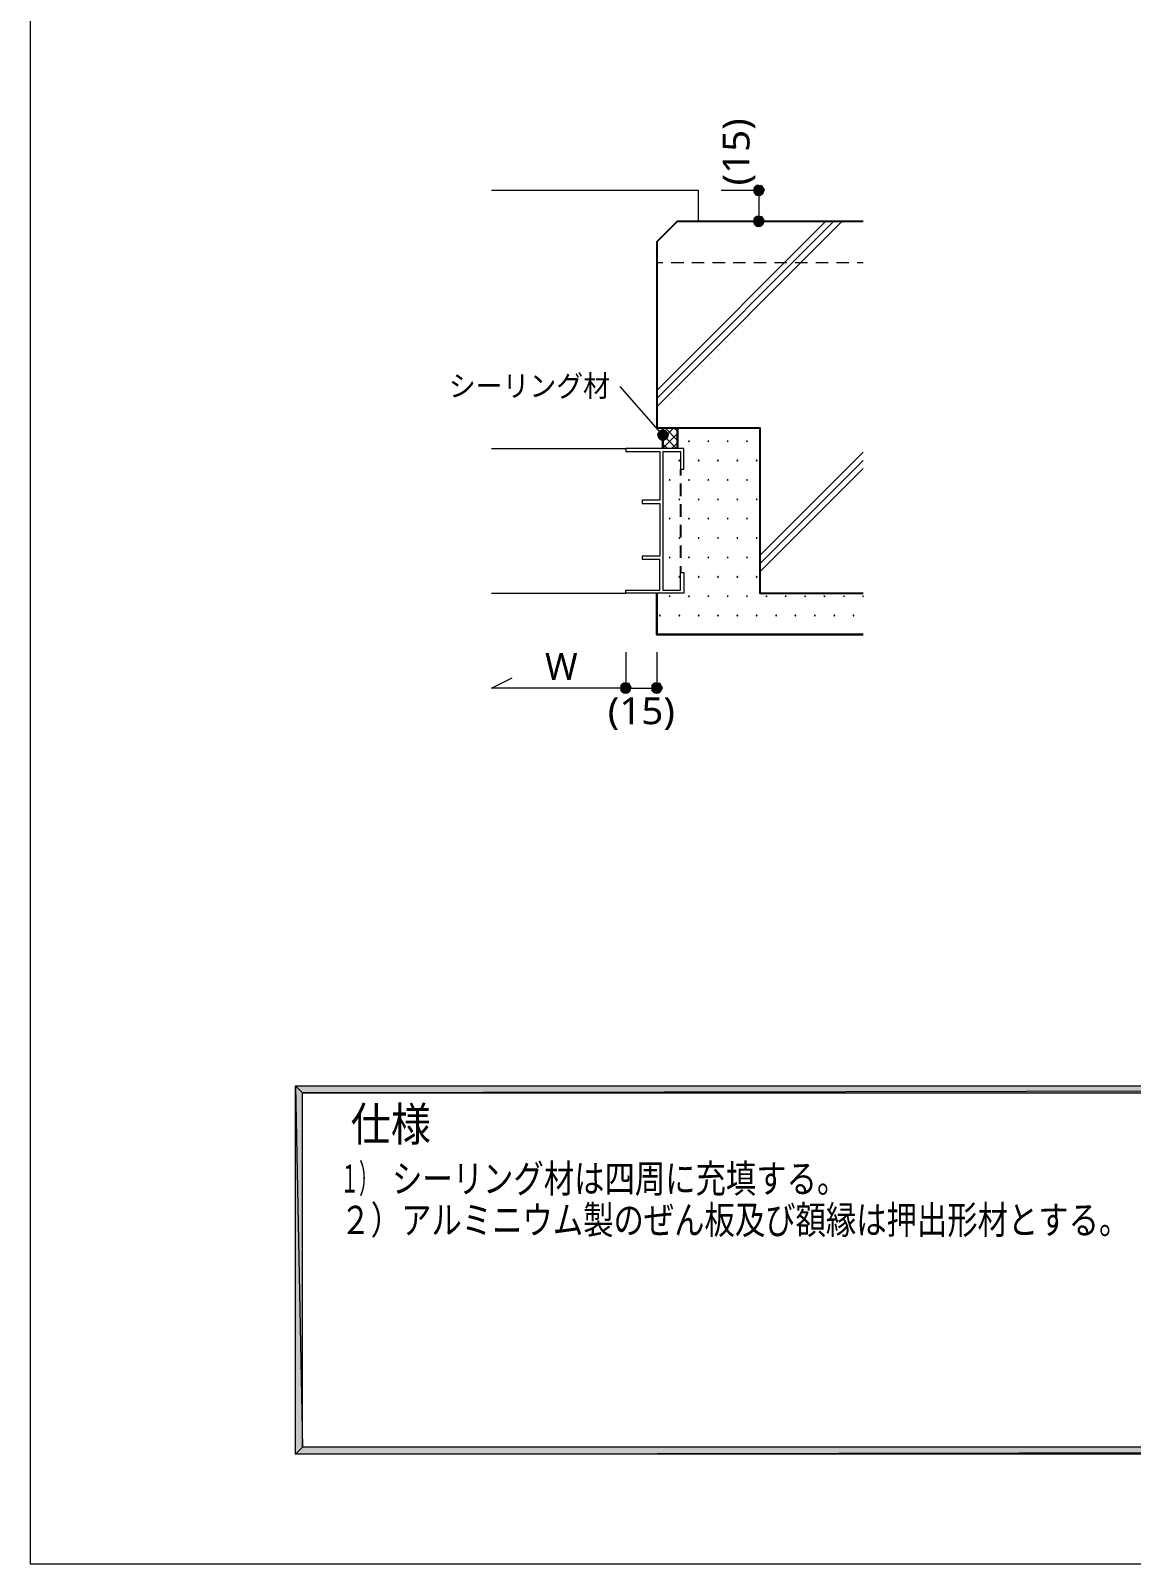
# Model space of a CAD drawing. Header units: millimetres. Extents: x 0 to 420, y 0 to 297.
# Drawn here: x 0.2 to 106.8, y 0 to 148.5 of the extents above; entities that cross this region are included whole.
import ezdxf
from ezdxf.enums import TextEntityAlignment as Align

# ---------------------------------------------------------------- set-up
doc = ezdxf.new("R2010")
doc.units = ezdxf.units.MM
doc.styles.add('kst32b', font='NotoSansJP-Variable.ttf')

msp = doc.modelspace()

# ---------------------------------------------------------------- hatches: boundary and pattern name
h = msp.add_hatch(color=7)
h.paths.add_polyline_path([(70.51, 133.5), (70.34, 133.37), (70.7, 133.03), (70.51, 133.5)])
h.paths.add_polyline_path([(70.34, 133.37), (70.7, 133.03), (70.23, 133.22), (70.34, 133.37)])
h.paths.add_polyline_path([(70.7, 133.03), (70.23, 133.22), (70.19, 133.03), (70.7, 133.03)])
h = msp.add_hatch(color=7)
h.paths.add_polyline_path([(70.19, 133.03), (70.23, 132.84), (70.7, 133.03), (70.19, 133.03)])
h.paths.add_polyline_path([(70.23, 132.84), (70.7, 133.03), (70.34, 132.67), (70.23, 132.84)])
h.paths.add_polyline_path([(70.7, 133.03), (70.34, 132.67), (70.51, 132.57), (70.7, 133.03)])
h = msp.add_hatch(color=7)
h.paths.add_polyline_path([(71.06, 133.37), (70.89, 133.5), (70.7, 133.03), (71.06, 133.37)])
h.paths.add_polyline_path([(70.89, 133.5), (70.7, 133.03), (70.7, 133.52), (70.89, 133.5)])
h.paths.add_polyline_path([(70.7, 133.03), (70.7, 133.52), (70.51, 133.5), (70.7, 133.03)])
for points in [[(70.51, 132.57), (70.7, 132.52), (70.7, 133.03), (70.51, 132.57)], [(70.51, 129.56), (70.7, 129.52), (70.7, 130.03), (70.51, 129.56)], [(61.21, 109.77), (61.07, 109.66), (61.4, 109.33), (61.21, 109.77)], [(63.92, 108.78), (63.9, 108.75), (63.88, 108.73), (63.9, 108.71), (63.92, 108.69), (63.94, 108.71), (63.97, 108.73), (63.94, 108.75), (63.92, 108.78)], [(65.81, 108.78), (65.79, 108.75), (65.76, 108.73), (65.79, 108.71), (65.81, 108.69), (65.83, 108.71), (65.85, 108.73), (65.83, 108.75), (65.81, 108.78)], [(67.67, 108.78), (67.65, 108.75), (67.63, 108.73), (67.65, 108.71), (67.67, 108.69), (67.69, 108.71), (67.71, 108.73), (67.69, 108.75), (67.67, 108.78)], [(69.55, 108.78), (69.53, 108.75), (69.51, 108.73), (69.53, 108.71), (69.55, 108.69), (69.57, 108.71), (69.6, 108.73), (69.57, 108.75), (69.55, 108.78)], [(62.99, 106.91), (62.97, 106.89), (62.95, 106.87), (62.97, 106.85), (62.99, 106.83), (63.01, 106.85), (63.03, 106.87), (63.01, 106.89), (62.99, 106.91)], [(64.88, 106.91), (64.85, 106.89), (64.83, 106.87), (64.85, 106.85), (64.88, 106.83), (64.9, 106.85), (64.92, 106.87), (64.9, 106.89), (64.88, 106.91)], [(66.74, 106.91), (66.72, 106.89), (66.7, 106.87), (66.72, 106.85), (66.74, 106.83), (66.76, 106.85), (66.78, 106.87), (66.76, 106.89), (66.74, 106.91)], [(68.62, 106.91), (68.6, 106.89), (68.58, 106.87), (68.6, 106.85), (68.62, 106.83), (68.64, 106.85), (68.66, 106.87), (68.64, 106.89), (68.62, 106.91)], [(70.49, 106.91), (70.46, 106.89), (70.44, 106.87), (70.46, 106.85), (70.49, 106.83), (70.51, 106.85), (70.53, 106.87), (70.51, 106.89), (70.49, 106.91)], [(62.06, 105.03), (62.04, 105.01), (62.02, 104.99), (62.04, 104.97), (62.06, 104.94), (62.08, 104.97), (62.1, 104.99), (62.08, 105.01), (62.06, 105.03)], [(63.92, 105.03), (63.9, 105.01), (63.88, 104.99), (63.9, 104.97), (63.92, 104.94), (63.94, 104.97), (63.97, 104.99), (63.94, 105.01), (63.92, 105.03)], [(65.81, 105.03), (65.79, 105.01), (65.76, 104.99), (65.79, 104.97), (65.81, 104.94), (65.83, 104.97), (65.85, 104.99), (65.83, 105.01), (65.81, 105.03)], [(67.67, 105.03), (67.65, 105.01), (67.63, 104.99), (67.65, 104.97), (67.67, 104.94), (67.69, 104.97), (67.71, 104.99), (67.69, 105.01), (67.67, 105.03)], [(69.55, 105.03), (69.53, 105.01), (69.51, 104.99), (69.53, 104.97), (69.55, 104.94), (69.57, 104.97), (69.6, 104.99), (69.57, 105.01), (69.55, 105.03)], [(62.99, 103.15), (62.97, 103.12), (62.95, 103.1), (62.97, 103.08), (62.99, 103.06), (63.01, 103.08), (63.03, 103.1), (63.01, 103.12), (62.99, 103.15)], [(64.88, 103.15), (64.85, 103.12), (64.83, 103.1), (64.85, 103.08), (64.88, 103.06), (64.9, 103.08), (64.92, 103.1), (64.9, 103.12), (64.88, 103.15)], [(66.74, 103.15), (66.72, 103.12), (66.7, 103.1), (66.72, 103.08), (66.74, 103.06), (66.76, 103.08), (66.78, 103.1), (66.76, 103.12), (66.74, 103.15)], [(68.62, 103.15), (68.6, 103.12), (68.58, 103.1), (68.6, 103.08), (68.62, 103.06), (68.64, 103.08), (68.66, 103.1), (68.64, 103.12), (68.62, 103.15)], [(70.49, 103.15), (70.46, 103.12), (70.44, 103.1), (70.46, 103.08), (70.49, 103.06), (70.51, 103.08), (70.53, 103.1), (70.51, 103.12), (70.49, 103.15)], [(62.06, 101.28), (62.04, 101.26), (62.02, 101.24), (62.04, 101.22), (62.06, 101.2), (62.08, 101.22), (62.1, 101.24), (62.08, 101.26), (62.06, 101.28)], [(63.92, 101.28), (63.9, 101.26), (63.88, 101.24), (63.9, 101.22), (63.92, 101.2), (63.94, 101.22), (63.97, 101.24), (63.94, 101.26), (63.92, 101.28)], [(65.81, 101.28), (65.79, 101.26), (65.76, 101.24), (65.79, 101.22), (65.81, 101.2), (65.83, 101.22), (65.85, 101.24), (65.83, 101.26), (65.81, 101.28)], [(67.67, 101.28), (67.65, 101.26), (67.63, 101.24), (67.65, 101.22), (67.67, 101.2), (67.69, 101.22), (67.71, 101.24), (67.69, 101.26), (67.67, 101.28)], [(69.55, 101.28), (69.53, 101.26), (69.51, 101.24), (69.53, 101.22), (69.55, 101.2), (69.57, 101.22), (69.6, 101.24), (69.57, 101.26), (69.55, 101.28)], [(62.99, 99.4), (62.97, 99.38), (62.95, 99.36), (62.97, 99.34), (62.99, 99.31), (63.01, 99.34), (63.03, 99.36), (63.01, 99.38), (62.99, 99.4)], [(64.88, 99.4), (64.85, 99.38), (64.83, 99.36), (64.85, 99.34), (64.88, 99.31), (64.9, 99.34), (64.92, 99.36), (64.9, 99.38), (64.88, 99.4)], [(66.74, 99.4), (66.72, 99.38), (66.7, 99.36), (66.72, 99.34), (66.74, 99.31), (66.76, 99.34), (66.78, 99.36), (66.76, 99.38), (66.74, 99.4)], [(68.62, 99.4), (68.6, 99.38), (68.58, 99.36), (68.6, 99.34), (68.62, 99.31), (68.64, 99.34), (68.66, 99.36), (68.64, 99.38), (68.62, 99.4)], [(70.49, 99.4), (70.46, 99.38), (70.44, 99.36), (70.46, 99.34), (70.49, 99.31), (70.51, 99.34), (70.53, 99.36), (70.51, 99.38), (70.49, 99.4)], [(62.06, 97.54), (62.04, 97.51), (62.02, 97.49), (62.04, 97.47), (62.06, 97.45), (62.08, 97.47), (62.1, 97.49), (62.08, 97.51), (62.06, 97.54)], [(63.92, 97.54), (63.9, 97.51), (63.88, 97.49), (63.9, 97.47), (63.92, 97.45), (63.94, 97.47), (63.97, 97.49), (63.94, 97.51), (63.92, 97.54)], [(65.81, 97.54), (65.79, 97.51), (65.76, 97.49), (65.79, 97.47), (65.81, 97.45), (65.83, 97.47), (65.85, 97.49), (65.83, 97.51), (65.81, 97.54)], [(67.67, 97.54), (67.65, 97.51), (67.63, 97.49), (67.65, 97.47), (67.67, 97.45), (67.69, 97.47), (67.71, 97.49), (67.69, 97.51), (67.67, 97.54)], [(69.55, 97.54), (69.53, 97.51), (69.51, 97.49), (69.53, 97.47), (69.55, 97.45), (69.57, 97.47), (69.6, 97.49), (69.57, 97.51), (69.55, 97.54)], [(62.99, 95.65), (62.97, 95.63), (62.95, 95.61), (62.97, 95.59), (62.99, 95.57), (63.01, 95.59), (63.03, 95.61), (63.01, 95.63), (62.99, 95.65)], [(64.88, 95.65), (64.85, 95.63), (64.83, 95.61), (64.85, 95.59), (64.88, 95.57), (64.9, 95.59), (64.92, 95.61), (64.9, 95.63), (64.88, 95.65)], [(66.74, 95.65), (66.72, 95.63), (66.7, 95.61), (66.72, 95.59), (66.74, 95.57), (66.76, 95.59), (66.78, 95.61), (66.76, 95.63), (66.74, 95.65)], [(68.62, 95.65), (68.6, 95.63), (68.58, 95.61), (68.6, 95.59), (68.62, 95.57), (68.64, 95.59), (68.66, 95.61), (68.64, 95.63), (68.62, 95.65)], [(70.49, 95.65), (70.46, 95.63), (70.44, 95.61), (70.46, 95.59), (70.49, 95.57), (70.51, 95.59), (70.53, 95.61), (70.51, 95.63), (70.49, 95.65)], [(62.06, 93.77), (62.04, 93.75), (62.02, 93.73), (62.04, 93.7), (62.06, 93.68), (62.08, 93.7), (62.1, 93.73), (62.08, 93.75), (62.06, 93.77)], [(63.92, 93.77), (63.9, 93.75), (63.88, 93.73), (63.9, 93.7), (63.92, 93.68), (63.94, 93.7), (63.97, 93.73), (63.94, 93.75), (63.92, 93.77)], [(65.81, 93.77), (65.79, 93.75), (65.76, 93.73), (65.79, 93.7), (65.81, 93.68), (65.83, 93.7), (65.85, 93.73), (65.83, 93.75), (65.81, 93.77)], [(67.67, 93.77), (67.65, 93.75), (67.63, 93.73), (67.65, 93.7), (67.67, 93.68), (67.69, 93.7), (67.71, 93.73), (67.69, 93.75), (67.67, 93.77)], [(69.55, 93.77), (69.53, 93.75), (69.51, 93.73), (69.53, 93.7), (69.55, 93.68), (69.57, 93.7), (69.6, 93.73), (69.57, 93.75), (69.55, 93.77)], [(71.44, 93.77), (71.42, 93.75), (71.4, 93.73), (71.42, 93.7), (71.44, 93.68), (71.46, 93.7), (71.48, 93.73), (71.46, 93.75), (71.44, 93.77)], [(73.3, 93.77), (73.28, 93.75), (73.26, 93.73), (73.28, 93.7), (73.3, 93.68), (73.32, 93.7), (73.34, 93.73), (73.32, 93.75), (73.3, 93.77)], [(75.18, 93.77), (75.16, 93.75), (75.14, 93.73), (75.16, 93.7), (75.18, 93.68), (75.21, 93.7), (75.23, 93.73), (75.21, 93.75), (75.18, 93.77)], [(77.05, 93.77), (77.03, 93.75), (77, 93.73), (77.03, 93.7), (77.05, 93.68), (77.07, 93.7), (77.09, 93.73), (77.07, 93.75), (77.05, 93.77)], [(78.93, 93.77), (78.91, 93.75), (78.89, 93.73), (78.91, 93.7), (78.93, 93.68), (78.95, 93.7), (78.97, 93.73), (78.95, 93.75), (78.93, 93.77)], [(80.79, 93.77), (80.77, 93.75), (80.75, 93.73), (80.77, 93.7), (80.79, 93.68), (80.81, 93.7), (80.84, 93.73), (80.81, 93.75), (80.79, 93.77)], [(61.11, 91.91), (61.09, 91.88), (61.07, 91.86), (61.09, 91.84), (61.11, 91.82), (61.13, 91.84), (61.15, 91.86), (61.13, 91.88), (61.11, 91.91)], [(62.99, 91.91), (62.97, 91.88), (62.95, 91.86), (62.97, 91.84), (62.99, 91.82), (63.01, 91.84), (63.03, 91.86), (63.01, 91.88), (62.99, 91.91)], [(64.88, 91.91), (64.85, 91.88), (64.83, 91.86), (64.85, 91.84), (64.88, 91.82), (64.9, 91.84), (64.92, 91.86), (64.9, 91.88), (64.88, 91.91)], [(66.74, 91.91), (66.72, 91.88), (66.7, 91.86), (66.72, 91.84), (66.74, 91.82), (66.76, 91.84), (66.78, 91.86), (66.76, 91.88), (66.74, 91.91)], [(68.62, 91.91), (68.6, 91.88), (68.58, 91.86), (68.6, 91.84), (68.62, 91.82), (68.64, 91.84), (68.66, 91.86), (68.64, 91.88), (68.62, 91.91)], [(70.49, 91.91), (70.46, 91.88), (70.44, 91.86), (70.46, 91.84), (70.49, 91.82), (70.51, 91.84), (70.53, 91.86), (70.51, 91.88), (70.49, 91.91)], [(72.37, 91.91), (72.35, 91.88), (72.33, 91.86), (72.35, 91.84), (72.37, 91.82), (72.39, 91.84), (72.41, 91.86), (72.39, 91.88), (72.37, 91.91)], [(74.23, 91.91), (74.21, 91.88), (74.19, 91.86), (74.21, 91.84), (74.23, 91.82), (74.25, 91.84), (74.27, 91.86), (74.25, 91.88), (74.23, 91.91)], [(76.12, 91.91), (76.09, 91.88), (76.07, 91.86), (76.09, 91.84), (76.12, 91.82), (76.14, 91.84), (76.16, 91.86), (76.14, 91.88), (76.12, 91.91)], [(78, 91.91), (77.98, 91.88), (77.96, 91.86), (77.98, 91.84), (78, 91.82), (78.02, 91.84), (78.04, 91.86), (78.02, 91.88), (78, 91.91)], [(79.86, 91.91), (79.84, 91.88), (79.82, 91.86), (79.84, 91.84), (79.86, 91.82), (79.88, 91.84), (79.9, 91.86), (79.88, 91.88), (79.86, 91.91)], [(57.62, 84.37), (57.81, 84.33), (57.81, 84.84), (57.62, 84.37)], [(60.62, 84.37), (60.81, 84.33), (60.81, 84.84), (60.62, 84.37)]]:
    msp.add_hatch(color=7).paths.add_polyline_path(points)
h = msp.add_hatch(color=7)
h.paths.add_polyline_path([(71.16, 132.84), (71.2, 133.03), (70.7, 133.03), (71.16, 132.84)])
h.paths.add_polyline_path([(71.2, 133.03), (70.7, 133.03), (71.16, 133.22), (71.2, 133.03)])
h.paths.add_polyline_path([(70.7, 133.03), (71.16, 133.22), (71.06, 133.37), (70.7, 133.03)])
h = msp.add_hatch(color=7)
h.paths.add_polyline_path([(70.7, 132.52), (70.89, 132.57), (70.7, 133.03), (70.7, 132.52)])
h.paths.add_polyline_path([(70.89, 132.57), (70.7, 133.03), (71.06, 132.67), (70.89, 132.57)])
h.paths.add_polyline_path([(70.7, 133.03), (71.06, 132.67), (71.16, 132.84), (70.7, 133.03)])
h = msp.add_hatch(color=7)
h.paths.add_polyline_path([(70.51, 130.49), (70.34, 130.39), (70.7, 130.03), (70.51, 130.49)])
h.paths.add_polyline_path([(70.34, 130.39), (70.7, 130.03), (70.23, 130.22), (70.34, 130.39)])
h.paths.add_polyline_path([(70.7, 130.03), (70.23, 130.22), (70.19, 130.03), (70.7, 130.03)])
h = msp.add_hatch(color=7)
h.paths.add_polyline_path([(70.19, 130.03), (70.23, 129.84), (70.7, 130.03), (70.19, 130.03)])
h.paths.add_polyline_path([(70.23, 129.84), (70.7, 130.03), (70.34, 129.67), (70.23, 129.84)])
h.paths.add_polyline_path([(70.7, 130.03), (70.34, 129.67), (70.51, 129.56), (70.7, 130.03)])
h = msp.add_hatch(color=7)
h.paths.add_polyline_path([(71.06, 130.39), (70.89, 130.49), (70.7, 130.03), (71.06, 130.39)])
h.paths.add_polyline_path([(70.89, 130.49), (70.7, 130.03), (70.7, 130.53), (70.89, 130.49)])
h.paths.add_polyline_path([(70.7, 130.03), (70.7, 130.53), (70.51, 130.49), (70.7, 130.03)])
h = msp.add_hatch(color=7)
h.paths.add_polyline_path([(71.16, 129.84), (71.2, 130.03), (70.7, 130.03), (71.16, 129.84)])
h.paths.add_polyline_path([(71.2, 130.03), (70.7, 130.03), (71.16, 130.22), (71.2, 130.03)])
h.paths.add_polyline_path([(70.7, 130.03), (71.16, 130.22), (71.06, 130.39), (70.7, 130.03)])
h = msp.add_hatch(color=7)
h.paths.add_polyline_path([(70.7, 129.52), (70.89, 129.56), (70.7, 130.03), (70.7, 129.52)])
h.paths.add_polyline_path([(70.89, 129.56), (70.7, 130.03), (71.06, 129.67), (70.89, 129.56)])
h.paths.add_polyline_path([(70.7, 130.03), (71.06, 129.67), (71.16, 129.84), (70.7, 130.03)])
h = msp.add_hatch(color=7)
h.paths.add_polyline_path([(61.07, 109.66), (60.96, 109.52), (61.4, 109.33), (61.07, 109.66)])
h.paths.add_polyline_path([(60.96, 109.52), (61.4, 109.33), (60.92, 109.33), (60.96, 109.52)])
h.paths.add_polyline_path([(61.4, 109.33), (60.92, 109.33), (60.96, 109.14), (61.4, 109.33)])
h = msp.add_hatch(color=7)
h.paths.add_polyline_path([(60.96, 109.14), (61.07, 108.97), (61.4, 109.33), (60.96, 109.14)])
h.paths.add_polyline_path([(61.07, 108.97), (61.4, 109.33), (61.21, 108.86), (61.07, 108.97)])
h.paths.add_polyline_path([(61.4, 109.33), (61.21, 108.86), (61.4, 108.82), (61.4, 109.33)])
h = msp.add_hatch(color=7)
h.paths.add_polyline_path([(61.76, 109.66), (61.6, 109.77), (61.4, 109.33), (61.76, 109.66)])
h.paths.add_polyline_path([(61.6, 109.77), (61.4, 109.33), (61.4, 109.81), (61.6, 109.77)])
h.paths.add_polyline_path([(61.4, 109.33), (61.4, 109.81), (61.21, 109.77), (61.4, 109.33)])
h = msp.add_hatch(color=7)
h.paths.add_polyline_path([(61.87, 109.14), (61.91, 109.33), (61.4, 109.33), (61.87, 109.14)])
h.paths.add_polyline_path([(61.91, 109.33), (61.4, 109.33), (61.87, 109.52), (61.91, 109.33)])
h.paths.add_polyline_path([(61.4, 109.33), (61.87, 109.52), (61.76, 109.66), (61.4, 109.33)])
h = msp.add_hatch(color=7)
h.paths.add_polyline_path([(61.4, 108.82), (61.6, 108.86), (61.4, 109.33), (61.4, 108.82)])
h.paths.add_polyline_path([(61.6, 108.86), (61.4, 109.33), (61.76, 108.97), (61.6, 108.86)])
h.paths.add_polyline_path([(61.4, 109.33), (61.76, 108.97), (61.87, 109.14), (61.4, 109.33)])
h = msp.add_hatch(color=7)
h.paths.add_polyline_path([(57.62, 85.3), (57.47, 85.2), (57.81, 84.84), (57.62, 85.3)])
h.paths.add_polyline_path([(57.47, 85.2), (57.81, 84.84), (57.34, 85.03), (57.47, 85.2)])
h.paths.add_polyline_path([(57.81, 84.84), (57.34, 85.03), (57.32, 84.84), (57.81, 84.84)])
h = msp.add_hatch(color=7)
h.paths.add_polyline_path([(57.32, 84.84), (57.34, 84.65), (57.81, 84.84), (57.32, 84.84)])
h.paths.add_polyline_path([(57.34, 84.65), (57.81, 84.84), (57.47, 84.48), (57.34, 84.65)])
h.paths.add_polyline_path([(57.81, 84.84), (57.47, 84.48), (57.62, 84.37), (57.81, 84.84)])
h = msp.add_hatch(color=7)
h.paths.add_polyline_path([(58.17, 85.2), (58, 85.3), (57.81, 84.84), (58.17, 85.2)])
h.paths.add_polyline_path([(58, 85.3), (57.81, 84.84), (57.81, 85.32), (58, 85.3)])
h.paths.add_polyline_path([(57.81, 84.84), (57.81, 85.32), (57.62, 85.3), (57.81, 84.84)])
h = msp.add_hatch(color=7)
h.paths.add_polyline_path([(58.27, 84.65), (58.31, 84.84), (57.81, 84.84), (58.27, 84.65)])
h.paths.add_polyline_path([(58.31, 84.84), (57.81, 84.84), (58.27, 85.03), (58.31, 84.84)])
h.paths.add_polyline_path([(57.81, 84.84), (58.27, 85.03), (58.17, 85.2), (57.81, 84.84)])
h = msp.add_hatch(color=7)
h.paths.add_polyline_path([(57.81, 84.33), (58, 84.37), (57.81, 84.84), (57.81, 84.33)])
h.paths.add_polyline_path([(58, 84.37), (57.81, 84.84), (58.17, 84.48), (58, 84.37)])
h.paths.add_polyline_path([(57.81, 84.84), (58.17, 84.48), (58.27, 84.65), (57.81, 84.84)])
h = msp.add_hatch(color=7)
h.paths.add_polyline_path([(60.62, 85.3), (60.45, 85.2), (60.81, 84.84), (60.62, 85.3)])
h.paths.add_polyline_path([(60.45, 85.2), (60.81, 84.84), (60.35, 85.03), (60.45, 85.2)])
h.paths.add_polyline_path([(60.81, 84.84), (60.35, 85.03), (60.32, 84.84), (60.81, 84.84)])
h = msp.add_hatch(color=7)
h.paths.add_polyline_path([(60.32, 84.84), (60.35, 84.65), (60.81, 84.84), (60.32, 84.84)])
h.paths.add_polyline_path([(60.35, 84.65), (60.81, 84.84), (60.45, 84.48), (60.35, 84.65)])
h.paths.add_polyline_path([(60.81, 84.84), (60.45, 84.48), (60.62, 84.37), (60.81, 84.84)])
h = msp.add_hatch(color=7)
h.paths.add_polyline_path([(61.17, 85.2), (61, 85.3), (60.81, 84.84), (61.17, 85.2)])
h.paths.add_polyline_path([(61, 85.3), (60.81, 84.84), (60.81, 85.32), (61, 85.3)])
h.paths.add_polyline_path([(60.81, 84.84), (60.81, 85.32), (60.62, 85.3), (60.81, 84.84)])
h = msp.add_hatch(color=7)
h.paths.add_polyline_path([(61.28, 84.65), (61.32, 84.84), (60.81, 84.84), (61.28, 84.65)])
h.paths.add_polyline_path([(61.32, 84.84), (60.81, 84.84), (61.28, 85.03), (61.32, 84.84)])
h.paths.add_polyline_path([(60.81, 84.84), (61.28, 85.03), (61.17, 85.2), (60.81, 84.84)])
h = msp.add_hatch(color=7)
h.paths.add_polyline_path([(60.81, 84.33), (61, 84.37), (60.81, 84.84), (60.81, 84.33)])
h.paths.add_polyline_path([(61, 84.37), (60.81, 84.84), (61.17, 84.48), (61, 84.37)])
h.paths.add_polyline_path([(60.81, 84.84), (61.17, 84.48), (61.28, 84.65), (60.81, 84.84)])
h = msp.add_hatch(color=7)
h.paths.add_polyline_path([(393.83, 11.35), (394.53, 10.65), (393.83, 45.64), (393.83, 11.35)])
h.paths.add_polyline_path([(394.53, 10.65), (393.83, 45.64), (394.53, 46.33), (394.53, 10.65)])
h.paths.add_polyline_path([(393.83, 45.64), (394.53, 46.33), (26.52, 45.64), (393.83, 45.64)])
h.paths.add_polyline_path([(394.53, 46.33), (26.52, 45.64), (25.82, 46.33), (394.53, 46.33)])
h.paths.add_polyline_path([(26.52, 45.64), (25.82, 46.33), (26.52, 11.35), (26.52, 45.64)])
h.paths.add_polyline_path([(25.82, 46.33), (26.52, 11.35), (25.82, 10.65), (25.82, 46.33)])
h.paths.add_polyline_path([(26.52, 11.35), (25.82, 10.65), (393.83, 11.35), (26.52, 11.35)])
h.paths.add_polyline_path([(25.82, 10.65), (393.83, 11.35), (394.53, 10.65), (25.82, 10.65)])

# ---------------------------------------------------------------- linework, layer by layer
at = {"lineweight": 13}
msp.add_lwpolyline([(0.19, 0), (0.19, 296.97), (420.16, 296.97), (420.16, 0)], close=True, dxfattribs=at)
for points in [[(44.81, 133.03), (64.81, 133.03), (64.81, 130.03)], [(67.06, 133.03), (70.7, 133.03)], [(70.7, 133.03), (70.7, 130.03)], [(60.81, 112.08), (78.76, 130.03)], [(60.81, 113.66), (77.17, 130.03)], [(60.81, 112.88), (77.96, 130.03)], [(60.81, 126.03), (61.4, 126.03)], [(62.21, 126.03), (63.42, 126.03)], [(64.22, 126.03), (65.41, 126.03)], [(66.21, 126.03), (67.42, 126.03)], [(68.22, 126.03), (69.41, 126.03)], [(70.21, 126.03), (71.42, 126.03)], [(72.22, 126.03), (73.41, 126.03)], [(74.21, 126.03), (75.42, 126.03)], [(76.22, 126.03), (77.41, 126.03)], [(78.21, 126.03), (79.42, 126.03)], [(80.22, 126.03), (80.81, 126.03)], [(61.4, 109.33), (57.28, 114.05)], [(61.4, 109.83), (61.62, 110.02)], [(61.4, 108.94), (62.48, 110.02)], [(62.82, 108.82), (61.62, 110.02)], [(62.82, 109.71), (62.48, 110.02)], [(61.4, 108.06), (62.82, 109.47)], [(62.72, 108.03), (61.4, 109.35)], [(61.85, 108.03), (61.4, 108.46)], [(62.25, 108.03), (62.82, 108.58)], [(44.81, 108.03), (57.81, 108.03)], [(61.4, 107.74), (63.12, 107.74), (63.12, 106.02), (63.42, 106.02), (63.42, 108.03), (57.81, 108.03)], [(57.81, 108.03), (57.81, 107.74), (61.11, 107.74)], [(61.4, 107.74), (61.4, 94.32), (63.12, 94.32), (63.12, 96.03), (63.42, 96.03), (63.42, 94.02), (57.81, 94.02), (57.81, 94.32), (61.11, 94.32), (61.11, 97.32)], [(61.11, 107.74), (61.11, 103.02)], [(70.8, 97.66), (80.81, 107.67)], [(70.8, 96.88), (80.81, 106.87)], [(70.8, 96.1), (80.81, 106.09)], [(61.11, 103.02), (59.41, 103.02), (59.41, 102.72), (61.11, 102.72)], [(61.11, 102.72), (61.11, 97.62)], [(61.11, 97.62), (59.41, 97.62), (59.41, 97.32), (61.11, 97.32)], [(44.81, 94.02), (57.81, 94.02)], [(57.81, 88.31), (57.81, 84.84)], [(60.81, 88.31), (60.81, 84.84)], [(57.81, 84.84), (44.81, 84.84), (46.82, 85.83)], [(57.81, 84.84), (60.81, 84.84)]]:
    msp.add_lwpolyline(points, dxfattribs=at)
at = {"lineweight": 0}
for points in [[(70.7, 133.03), (70.23, 133.22), (70.19, 133.03)], [(70.19, 133.03), (70.23, 132.84), (70.7, 133.03)], [(70.34, 133.37), (70.7, 133.03), (70.23, 133.22)], [(70.23, 132.84), (70.7, 133.03), (70.34, 132.67)], [(70.51, 133.5), (70.34, 133.37), (70.7, 133.03)], [(70.7, 133.03), (70.34, 132.67), (70.51, 132.57)], [(70.7, 133.03), (70.7, 133.52), (70.51, 133.5)], [(70.51, 132.57), (70.7, 132.52), (70.7, 133.03)], [(70.89, 133.5), (70.7, 133.03), (70.7, 133.52)], [(71.06, 133.37), (70.89, 133.5), (70.7, 133.03)], [(70.7, 133.03), (71.16, 133.22), (71.06, 133.37)], [(71.2, 133.03), (70.7, 133.03), (71.16, 133.22)], [(70.7, 132.52), (70.89, 132.57), (70.7, 133.03)], [(70.89, 132.57), (70.7, 133.03), (71.06, 132.67)], [(70.7, 133.03), (71.06, 132.67), (71.16, 132.84)], [(71.16, 132.84), (71.2, 133.03), (70.7, 133.03)], [(70.7, 130.03), (70.23, 130.22), (70.19, 130.03)], [(70.19, 130.03), (70.23, 129.84), (70.7, 130.03)], [(70.34, 130.39), (70.7, 130.03), (70.23, 130.22)], [(70.23, 129.84), (70.7, 130.03), (70.34, 129.67)], [(70.51, 130.49), (70.34, 130.39), (70.7, 130.03)], [(70.7, 130.03), (70.34, 129.67), (70.51, 129.56)], [(70.7, 130.03), (70.7, 130.53), (70.51, 130.49)], [(70.51, 129.56), (70.7, 129.52), (70.7, 130.03)], [(70.89, 130.49), (70.7, 130.03), (70.7, 130.53)], [(71.06, 130.39), (70.89, 130.49), (70.7, 130.03)], [(70.7, 130.03), (71.16, 130.22), (71.06, 130.39)], [(71.2, 130.03), (70.7, 130.03), (71.16, 130.22)], [(70.7, 129.52), (70.89, 129.56), (70.7, 130.03)], [(70.89, 129.56), (70.7, 130.03), (71.06, 129.67)], [(70.7, 130.03), (71.06, 129.67), (71.16, 129.84)], [(71.16, 129.84), (71.2, 130.03), (70.7, 130.03)], [(60.96, 109.52), (61.4, 109.33), (60.92, 109.33)], [(61.4, 109.33), (60.92, 109.33), (60.96, 109.14)], [(61.07, 109.66), (60.96, 109.52), (61.4, 109.33)], [(60.96, 109.14), (61.07, 108.97), (61.4, 109.33)], [(61.21, 109.77), (61.07, 109.66), (61.4, 109.33)], [(61.07, 108.97), (61.4, 109.33), (61.21, 108.86)], [(61.4, 109.33), (61.4, 109.81), (61.21, 109.77)], [(61.4, 109.33), (61.21, 108.86), (61.4, 108.82)], [(61.6, 109.77), (61.4, 109.33), (61.4, 109.81)], [(61.76, 109.66), (61.6, 109.77), (61.4, 109.33)], [(61.4, 109.33), (61.87, 109.52), (61.76, 109.66)], [(61.91, 109.33), (61.4, 109.33), (61.87, 109.52)], [(61.4, 108.82), (61.6, 108.86), (61.4, 109.33)], [(61.6, 108.86), (61.4, 109.33), (61.76, 108.97)], [(61.4, 109.33), (61.76, 108.97), (61.87, 109.14)], [(61.87, 109.14), (61.91, 109.33), (61.4, 109.33)], [(63.92, 108.78), (63.9, 108.75), (63.88, 108.73), (63.9, 108.71), (63.92, 108.69), (63.94, 108.71), (63.97, 108.73), (63.94, 108.75)], [(65.81, 108.78), (65.79, 108.75), (65.76, 108.73), (65.79, 108.71), (65.81, 108.69), (65.83, 108.71), (65.85, 108.73), (65.83, 108.75)], [(67.67, 108.78), (67.65, 108.75), (67.63, 108.73), (67.65, 108.71), (67.67, 108.69), (67.69, 108.71), (67.71, 108.73), (67.69, 108.75)], [(69.55, 108.78), (69.53, 108.75), (69.51, 108.73), (69.53, 108.71), (69.55, 108.69), (69.57, 108.71), (69.6, 108.73), (69.57, 108.75)], [(62.99, 106.91), (62.97, 106.89), (62.95, 106.87), (62.97, 106.85), (62.99, 106.83), (63.01, 106.85), (63.03, 106.87), (63.01, 106.89)], [(64.88, 106.91), (64.85, 106.89), (64.83, 106.87), (64.85, 106.85), (64.88, 106.83), (64.9, 106.85), (64.92, 106.87), (64.9, 106.89)], [(66.74, 106.91), (66.72, 106.89), (66.7, 106.87), (66.72, 106.85), (66.74, 106.83), (66.76, 106.85), (66.78, 106.87), (66.76, 106.89)], [(68.62, 106.91), (68.6, 106.89), (68.58, 106.87), (68.6, 106.85), (68.62, 106.83), (68.64, 106.85), (68.66, 106.87), (68.64, 106.89)], [(70.49, 106.91), (70.46, 106.89), (70.44, 106.87), (70.46, 106.85), (70.49, 106.83), (70.51, 106.85), (70.53, 106.87), (70.51, 106.89)], [(62.06, 105.03), (62.04, 105.01), (62.02, 104.99), (62.04, 104.97), (62.06, 104.94), (62.08, 104.97), (62.1, 104.99), (62.08, 105.01)], [(63.92, 105.03), (63.9, 105.01), (63.88, 104.99), (63.9, 104.97), (63.92, 104.94), (63.94, 104.97), (63.97, 104.99), (63.94, 105.01)], [(65.81, 105.03), (65.79, 105.01), (65.76, 104.99), (65.79, 104.97), (65.81, 104.94), (65.83, 104.97), (65.85, 104.99), (65.83, 105.01)], [(67.67, 105.03), (67.65, 105.01), (67.63, 104.99), (67.65, 104.97), (67.67, 104.94), (67.69, 104.97), (67.71, 104.99), (67.69, 105.01)], [(69.55, 105.03), (69.53, 105.01), (69.51, 104.99), (69.53, 104.97), (69.55, 104.94), (69.57, 104.97), (69.6, 104.99), (69.57, 105.01)], [(62.99, 103.15), (62.97, 103.12), (62.95, 103.1), (62.97, 103.08), (62.99, 103.06), (63.01, 103.08), (63.03, 103.1), (63.01, 103.12)], [(64.88, 103.15), (64.85, 103.12), (64.83, 103.1), (64.85, 103.08), (64.88, 103.06), (64.9, 103.08), (64.92, 103.1), (64.9, 103.12)], [(66.74, 103.15), (66.72, 103.12), (66.7, 103.1), (66.72, 103.08), (66.74, 103.06), (66.76, 103.08), (66.78, 103.1), (66.76, 103.12)], [(68.62, 103.15), (68.6, 103.12), (68.58, 103.1), (68.6, 103.08), (68.62, 103.06), (68.64, 103.08), (68.66, 103.1), (68.64, 103.12)], [(70.49, 103.15), (70.46, 103.12), (70.44, 103.1), (70.46, 103.08), (70.49, 103.06), (70.51, 103.08), (70.53, 103.1), (70.51, 103.12)], [(62.06, 101.28), (62.04, 101.26), (62.02, 101.24), (62.04, 101.22), (62.06, 101.2), (62.08, 101.22), (62.1, 101.24), (62.08, 101.26)], [(63.92, 101.28), (63.9, 101.26), (63.88, 101.24), (63.9, 101.22), (63.92, 101.2), (63.94, 101.22), (63.97, 101.24), (63.94, 101.26)], [(65.81, 101.28), (65.79, 101.26), (65.76, 101.24), (65.79, 101.22), (65.81, 101.2), (65.83, 101.22), (65.85, 101.24), (65.83, 101.26)], [(67.67, 101.28), (67.65, 101.26), (67.63, 101.24), (67.65, 101.22), (67.67, 101.2), (67.69, 101.22), (67.71, 101.24), (67.69, 101.26)], [(69.55, 101.28), (69.53, 101.26), (69.51, 101.24), (69.53, 101.22), (69.55, 101.2), (69.57, 101.22), (69.6, 101.24), (69.57, 101.26)], [(62.99, 99.4), (62.97, 99.38), (62.95, 99.36), (62.97, 99.34), (62.99, 99.31), (63.01, 99.34), (63.03, 99.36), (63.01, 99.38)], [(64.88, 99.4), (64.85, 99.38), (64.83, 99.36), (64.85, 99.34), (64.88, 99.31), (64.9, 99.34), (64.92, 99.36), (64.9, 99.38)], [(66.74, 99.4), (66.72, 99.38), (66.7, 99.36), (66.72, 99.34), (66.74, 99.31), (66.76, 99.34), (66.78, 99.36), (66.76, 99.38)], [(68.62, 99.4), (68.6, 99.38), (68.58, 99.36), (68.6, 99.34), (68.62, 99.31), (68.64, 99.34), (68.66, 99.36), (68.64, 99.38)], [(70.49, 99.4), (70.46, 99.38), (70.44, 99.36), (70.46, 99.34), (70.49, 99.31), (70.51, 99.34), (70.53, 99.36), (70.51, 99.38)], [(62.06, 97.54), (62.04, 97.51), (62.02, 97.49), (62.04, 97.47), (62.06, 97.45), (62.08, 97.47), (62.1, 97.49), (62.08, 97.51)], [(63.92, 97.54), (63.9, 97.51), (63.88, 97.49), (63.9, 97.47), (63.92, 97.45), (63.94, 97.47), (63.97, 97.49), (63.94, 97.51)], [(65.81, 97.54), (65.79, 97.51), (65.76, 97.49), (65.79, 97.47), (65.81, 97.45), (65.83, 97.47), (65.85, 97.49), (65.83, 97.51)], [(67.67, 97.54), (67.65, 97.51), (67.63, 97.49), (67.65, 97.47), (67.67, 97.45), (67.69, 97.47), (67.71, 97.49), (67.69, 97.51)], [(69.55, 97.54), (69.53, 97.51), (69.51, 97.49), (69.53, 97.47), (69.55, 97.45), (69.57, 97.47), (69.6, 97.49), (69.57, 97.51)], [(62.99, 95.65), (62.97, 95.63), (62.95, 95.61), (62.97, 95.59), (62.99, 95.57), (63.01, 95.59), (63.03, 95.61), (63.01, 95.63)], [(64.88, 95.65), (64.85, 95.63), (64.83, 95.61), (64.85, 95.59), (64.88, 95.57), (64.9, 95.59), (64.92, 95.61), (64.9, 95.63)], [(66.74, 95.65), (66.72, 95.63), (66.7, 95.61), (66.72, 95.59), (66.74, 95.57), (66.76, 95.59), (66.78, 95.61), (66.76, 95.63)], [(68.62, 95.65), (68.6, 95.63), (68.58, 95.61), (68.6, 95.59), (68.62, 95.57), (68.64, 95.59), (68.66, 95.61), (68.64, 95.63)], [(70.49, 95.65), (70.46, 95.63), (70.44, 95.61), (70.46, 95.59), (70.49, 95.57), (70.51, 95.59), (70.53, 95.61), (70.51, 95.63)], [(62.06, 93.77), (62.04, 93.75), (62.02, 93.73), (62.04, 93.7), (62.06, 93.68), (62.08, 93.7), (62.1, 93.73), (62.08, 93.75)], [(63.92, 93.77), (63.9, 93.75), (63.88, 93.73), (63.9, 93.7), (63.92, 93.68), (63.94, 93.7), (63.97, 93.73), (63.94, 93.75)], [(65.81, 93.77), (65.79, 93.75), (65.76, 93.73), (65.79, 93.7), (65.81, 93.68), (65.83, 93.7), (65.85, 93.73), (65.83, 93.75)], [(67.67, 93.77), (67.65, 93.75), (67.63, 93.73), (67.65, 93.7), (67.67, 93.68), (67.69, 93.7), (67.71, 93.73), (67.69, 93.75)], [(69.55, 93.77), (69.53, 93.75), (69.51, 93.73), (69.53, 93.7), (69.55, 93.68), (69.57, 93.7), (69.6, 93.73), (69.57, 93.75)], [(71.44, 93.77), (71.42, 93.75), (71.4, 93.73), (71.42, 93.7), (71.44, 93.68), (71.46, 93.7), (71.48, 93.73), (71.46, 93.75)], [(73.3, 93.77), (73.28, 93.75), (73.26, 93.73), (73.28, 93.7), (73.3, 93.68), (73.32, 93.7), (73.34, 93.73), (73.32, 93.75)], [(75.18, 93.77), (75.16, 93.75), (75.14, 93.73), (75.16, 93.7), (75.18, 93.68), (75.21, 93.7), (75.23, 93.73), (75.21, 93.75)], [(77.05, 93.77), (77.03, 93.75), (77, 93.73), (77.03, 93.7), (77.05, 93.68), (77.07, 93.7), (77.09, 93.73), (77.07, 93.75)], [(78.93, 93.77), (78.91, 93.75), (78.89, 93.73), (78.91, 93.7), (78.93, 93.68), (78.95, 93.7), (78.97, 93.73), (78.95, 93.75)], [(80.79, 93.77), (80.77, 93.75), (80.75, 93.73), (80.77, 93.7), (80.79, 93.68), (80.81, 93.7), (80.84, 93.73), (80.81, 93.75)], [(61.11, 91.91), (61.09, 91.88), (61.07, 91.86), (61.09, 91.84), (61.11, 91.82), (61.13, 91.84), (61.15, 91.86), (61.13, 91.88)], [(62.99, 91.91), (62.97, 91.88), (62.95, 91.86), (62.97, 91.84), (62.99, 91.82), (63.01, 91.84), (63.03, 91.86), (63.01, 91.88)], [(64.88, 91.91), (64.85, 91.88), (64.83, 91.86), (64.85, 91.84), (64.88, 91.82), (64.9, 91.84), (64.92, 91.86), (64.9, 91.88)], [(66.74, 91.91), (66.72, 91.88), (66.7, 91.86), (66.72, 91.84), (66.74, 91.82), (66.76, 91.84), (66.78, 91.86), (66.76, 91.88)], [(68.62, 91.91), (68.6, 91.88), (68.58, 91.86), (68.6, 91.84), (68.62, 91.82), (68.64, 91.84), (68.66, 91.86), (68.64, 91.88)], [(70.49, 91.91), (70.46, 91.88), (70.44, 91.86), (70.46, 91.84), (70.49, 91.82), (70.51, 91.84), (70.53, 91.86), (70.51, 91.88)], [(72.37, 91.91), (72.35, 91.88), (72.33, 91.86), (72.35, 91.84), (72.37, 91.82), (72.39, 91.84), (72.41, 91.86), (72.39, 91.88)], [(74.23, 91.91), (74.21, 91.88), (74.19, 91.86), (74.21, 91.84), (74.23, 91.82), (74.25, 91.84), (74.27, 91.86), (74.25, 91.88)], [(76.12, 91.91), (76.09, 91.88), (76.07, 91.86), (76.09, 91.84), (76.12, 91.82), (76.14, 91.84), (76.16, 91.86), (76.14, 91.88)], [(78, 91.91), (77.98, 91.88), (77.96, 91.86), (77.98, 91.84), (78, 91.82), (78.02, 91.84), (78.04, 91.86), (78.02, 91.88)], [(79.86, 91.91), (79.84, 91.88), (79.82, 91.86), (79.84, 91.84), (79.86, 91.82), (79.88, 91.84), (79.9, 91.86), (79.88, 91.88)], [(57.81, 84.84), (57.34, 85.03), (57.32, 84.84)], [(57.32, 84.84), (57.34, 84.65), (57.81, 84.84)], [(57.47, 85.2), (57.81, 84.84), (57.34, 85.03)], [(57.34, 84.65), (57.81, 84.84), (57.47, 84.48)], [(57.62, 85.3), (57.47, 85.2), (57.81, 84.84)], [(57.81, 84.84), (57.47, 84.48), (57.62, 84.37)], [(57.81, 84.84), (57.81, 85.32), (57.62, 85.3)], [(57.62, 84.37), (57.81, 84.33), (57.81, 84.84)], [(58, 85.3), (57.81, 84.84), (57.81, 85.32)], [(58.17, 85.2), (58, 85.3), (57.81, 84.84)], [(57.81, 84.84), (58.27, 85.03), (58.17, 85.2)], [(58.31, 84.84), (57.81, 84.84), (58.27, 85.03)], [(57.81, 84.33), (58, 84.37), (57.81, 84.84)], [(58, 84.37), (57.81, 84.84), (58.17, 84.48)], [(57.81, 84.84), (58.17, 84.48), (58.27, 84.65)], [(58.27, 84.65), (58.31, 84.84), (57.81, 84.84)], [(60.81, 84.84), (60.35, 85.03), (60.32, 84.84)], [(60.32, 84.84), (60.35, 84.65), (60.81, 84.84)], [(60.45, 85.2), (60.81, 84.84), (60.35, 85.03)], [(60.35, 84.65), (60.81, 84.84), (60.45, 84.48)], [(60.62, 85.3), (60.45, 85.2), (60.81, 84.84)], [(60.81, 84.84), (60.45, 84.48), (60.62, 84.37)], [(60.81, 84.84), (60.81, 85.32), (60.62, 85.3)], [(60.62, 84.37), (60.81, 84.33), (60.81, 84.84)], [(61, 85.3), (60.81, 84.84), (60.81, 85.32)], [(61.17, 85.2), (61, 85.3), (60.81, 84.84)], [(60.81, 84.84), (61.28, 85.03), (61.17, 85.2)], [(61.32, 84.84), (60.81, 84.84), (61.28, 85.03)], [(60.81, 84.33), (61, 84.37), (60.81, 84.84)], [(61, 84.37), (60.81, 84.84), (61.17, 84.48)], [(60.81, 84.84), (61.17, 84.48), (61.28, 84.65)], [(61.28, 84.65), (61.32, 84.84), (60.81, 84.84)], [(394.53, 46.33), (26.52, 45.64), (25.82, 46.33)], [(26.52, 45.64), (25.82, 46.33), (26.52, 11.35)], [(25.82, 46.33), (26.52, 11.35), (25.82, 10.65)], [(393.83, 45.64), (394.53, 46.33), (26.52, 45.64)], [(26.52, 11.35), (25.82, 10.65), (393.83, 11.35)], [(25.82, 10.65), (393.83, 11.35), (394.53, 10.65)]]:
    msp.add_lwpolyline(points, close=True, dxfattribs=at)
at = {"lineweight": 25}
for points in [[(60.81, 128.04), (62.82, 130.03), (80.81, 130.03)], [(60.81, 128.04), (60.81, 110.02), (70.8, 110.02), (70.8, 94.02), (80.81, 94.02)], [(63.12, 106.02), (63.12, 105.43)], [(63.12, 104.63), (63.12, 103.42)], [(63.12, 102.64), (63.12, 101.43)], [(63.12, 100.63), (63.12, 99.42)], [(63.12, 98.64), (63.12, 97.43)], [(63.12, 96.63), (63.12, 96.03)]]:
    msp.add_lwpolyline(points, dxfattribs=at)
at = {"lineweight": 30}
for points in [[(61.4, 110.02), (61.4, 108.03)], [(62.82, 110.02), (62.82, 108.03)], [(60.81, 94.02), (60.81, 90.02), (80.81, 90.02)]]:
    msp.add_lwpolyline(points, dxfattribs=at)

# ---------------------------------------------------------------- texts
at = {"style": 'kst32b'}
for s, height, p, p2 in [('(15)', 2.599, (69.79, 133.5), (69.79, 140)), ('シーリング材', 2.079, (40.68, 113.05), (56.28, 113.05)), ('(15)', 2.599, (56.07, 81.34), (62.57, 81.34)), ('仕様', 3.273, (31.18, 40.98), (38.94, 40.98)), ('１）', 2.728, (30.18, 35.98), (33.81, 35.98)), ('シーリング材は四周に充填する。', 2.7278, (35.18, 35.98), (79.26, 35.98)), ('２）アルミニウム製のぜん板及び額縁は押出形材とする。', 2.7278, (30.18, 31.98), (106.57, 31.98))]:
    msp.add_text(s, height=height, dxfattribs=at).set_placement(p, p2, align=Align.FIT)
msp.add_text('W', height=2.6, dxfattribs=at).set_placement((50, 85.62))

doc.saveas('drawing.dxf')
